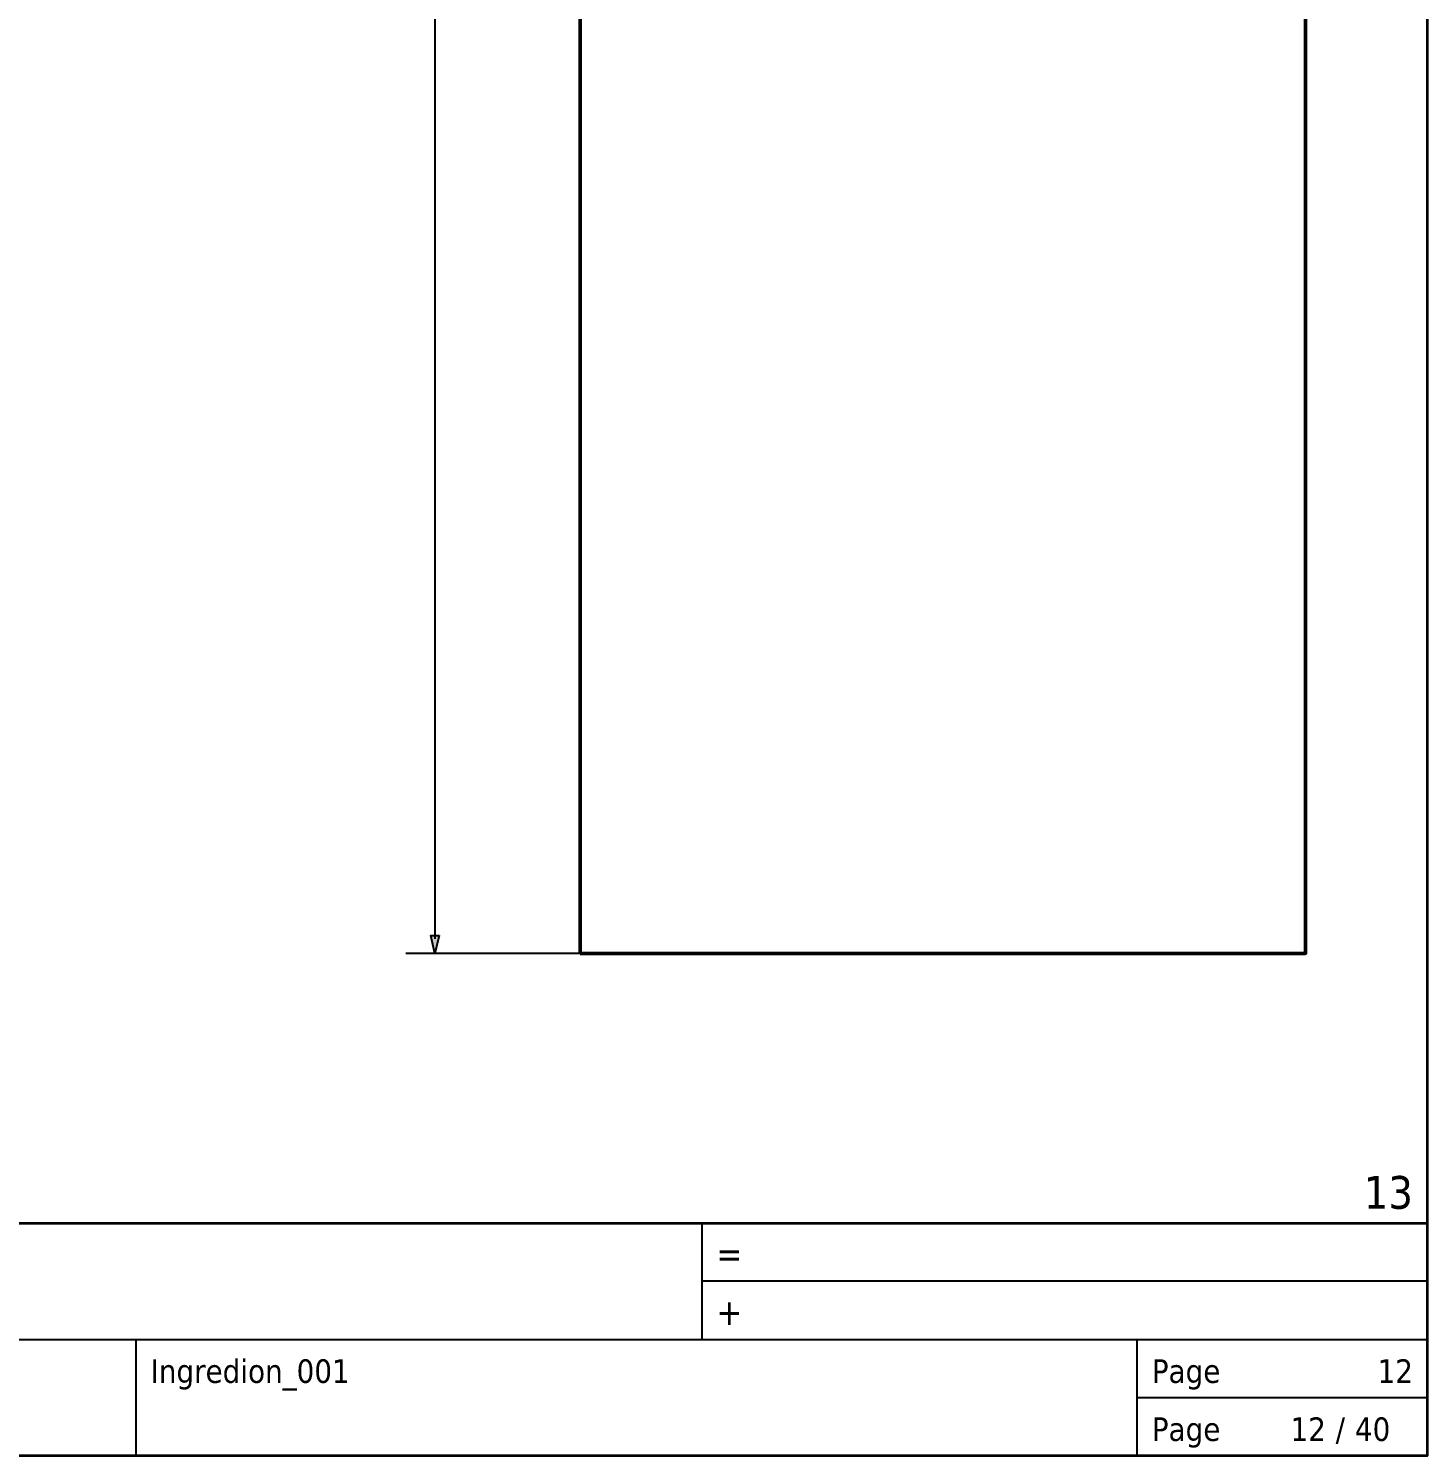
# Model space of a CAD drawing. Header units: millimetres. Extents: x 0 to 2100, y 0 to 1485.
# Drawn here: x 1617.9 to 2100, y 0 to 491.7 of the extents above; entities that cross this region are included whole.
import ezdxf
from ezdxf.enums import TextEntityAlignment as Align

# ---------------------------------------------------------------- set-up
doc = ezdxf.new("R2010")
doc.units = ezdxf.units.MM
for name, color, linetype, lineweight in [('EPLAN100', 7, 'Continuous', 9), ('EPLAN107', 5, 'Continuous', 5), ('EPLAN201', 7, 'Continuous', 5), ('EPLAN451', 7, 'Continuous', 5), ('EPLAN452', 7, 'Continuous', 5), ('EPLAN453', 7, 'Continuous', 5)]:
    doc.layers.add(name, color=color, linetype=linetype, lineweight=lineweight)
doc.styles.add('Tahoma', font='')
doc.styles.get('Tahoma').set_extended_font_data('Tahoma')

# ---------------------------------------------------------------- blocks, each defined once
blk = doc.blocks.new('EPLFRAME')
at = {"layer": 'EPLAN201', "linetype": 'Continuous', "lineweight": 35, "ltscale": 4}
blk.add_line((0, 80), (2100, 80), dxfattribs=at)
at = {"layer": 'EPLAN201', "linetype": 'Continuous', "lineweight": 25, "ltscale": 4}
for p, q in [((1850, 80), (1850, 40)), ((2100, 60), (1850, 60)), ((1500, 40), (2100, 40)), ((1655, 0), (1655, 40)), ((2000, 0), (2000, 40)), ((2000, 20), (2100, 20))]:
    blk.add_line(p, q, dxfattribs=at)
at = {"layer": 'EPLAN201', "linetype": 'Continuous', "lineweight": 35, "ltscale": 4}
blk.add_lwpolyline([(0, 0), (2100, 0), (2100, 1485), (0, 1485)], close=True, dxfattribs=at)
at = {"layer": 'EPLAN201', "color": 7, "style": 'Tahoma'}
for s, height, p in [('=', 9.03, (1855, 65)), ('+', 9.03, (1855, 45)), ('Page', 8.127, (2005, 25)), ('Page', 8.127, (2005, 5))]:
    blk.add_text(s, height=height, dxfattribs=at).set_placement(p)
blk.add_text('/', height=8.13, dxfattribs=at).set_placement((2069.98, 4.99), align=Align.CENTER)
at = {"layer": 'EPLAN451', "color": 7, "style": 'Tahoma'}
for tag, p, height in [('14_10014', (505, 60), 11.29), ('14_10015', (925, 60), 11.29), ('14_10011', (505, 25), 11.29), ('14_10013', (1660, 25), 8.13), ('14_10151', (365, 5), 8.13), ('14_10300', (2075, 5), 8.13)]:
    blk.add_attdef(tag, p, '', height=height, dxfattribs=at)
blk.add_attdef('4_25020', text='', height=8.13, dxfattribs=at).set_placement((2065, 5), align=Align.RIGHT)
at = {"layer": 'EPLAN452', "color": 7, "style": 'Tahoma'}
for tag, p, height in [('4_11041', (5, 85), 11.29), ('4_11071[1]', (5, 65), 8.13), ('4_11074[1]', (105, 65), 8.13), ('4_11070[1]', (205, 65), 8.13), ('4_11024', (365, 65), 8.13), ('4_11011', (1155, 60), 11.29), ('4_11030', (1505, 60), 11.29), ('4_20132_1001', (1870, 65), 8.13), ('4_11071[2]', (5, 45), 8.13), ('4_11074[2]', (105, 45), 8.13), ('4_11070[2]', (205, 45), 8.13), ('4_11022', (365, 45), 8.13), ('4_20134_1001', (1870, 45), 8.13), ('4_11071[3]', (5, 25), 8.13), ('4_11074[3]', (105, 25), 8.13), ('4_11070[3]', (205, 25), 8.13), ('4_11080', (365, 25), 8.13), ('4_11059', (1505, 25), 8.13)]:
    blk.add_attdef(tag, p, '', height=height, dxfattribs=at)
for tag, height, p in [('4_11040', 11.29, (2095, 85)), ('4_11000', 8.13, (2095, 25)), ('4_11085', 8.13, (705, 5)), ('4_11086', 8.13, (915, 5))]:
    blk.add_attdef(tag, text='', height=height, dxfattribs=at).set_placement(p, align=Align.RIGHT)
at = {"layer": 'EPLAN453', "color": 7, "style": 'Tahoma'}
for tag, p in [('53_19005_1', (105, 1465)), ('53_19005', (315, 1465)), ('53_19005_8', (525, 1465)), ('53_19005_6', (735, 1465)), ('53_19005_7', (945, 1465)), ('53_19005_9', (1155, 1465)), ('53_19005_3', (1365, 1465)), ('53_19005_2', (1575, 1465)), ('53_19005_4', (1785, 1465)), ('53_19005_5', (1995, 1465))]:
    blk.add_attdef(tag, text='', height=6.77, dxfattribs=at).set_placement(p, align=Align.BOTTOM_CENTER)

msp = doc.modelspace()

# ---------------------------------------------------------------- hatches: boundary and pattern name
at = {"layer": 'EPLAN107', "linetype": 'Continuous', "lineweight": -3, "ltscale": 4}
msp.add_hatch(color=5, dxfattribs=at).paths.add_polyline_path([(1759.44, 179.19), (1758, 173), (1756.56, 179.19)], flags=0)

# ---------------------------------------------------------------- linework, layer by layer
at = {"layer": 'EPLAN100', "lineweight": 50, "ltscale": 20}
msp.add_lwpolyline([(1808, 173), (2058, 173), (2058, 973), (1808, 973)], close=True, dxfattribs=at)
at = {"layer": 'EPLAN107', "color": 5, "linetype": 'Continuous', "lineweight": 25, "ltscale": 4}
for p, q in [((1758, 968), (1758, 178)), ((1808, 173), (1748, 173))]:
    msp.add_line(p, q, dxfattribs=at)
at = {"layer": 'EPLAN107', "color": 5, "linetype": 'Continuous', "lineweight": -3, "ltscale": 4}
msp.add_lwpolyline([(1759.44, 179.19), (1758, 173), (1756.56, 179.19)], close=True, dxfattribs=at)

# ---------------------------------------------------------------- block references
ref = msp.add_blockref('EPLFRAME', (0, 0))
ref.add_attrib('14_10013', 'Ingredion_001', (1660, 25), dxfattribs={"layer": 'EPLAN451', "color": 7, "height": 8.127, "style": 'Tahoma'})
ref.add_attrib('14_10300', '40', (2075, 5), dxfattribs={"layer": 'EPLAN451', "color": 7, "height": 8.127, "style": 'Tahoma'})
ref.add_attrib('4_11040', '13', dxfattribs={"layer": 'EPLAN452', "color": 7, "height": 11.287, "style": 'Tahoma'}).set_placement((2095, 85), align=Align.RIGHT)
ref.add_attrib('4_11000', '12', dxfattribs={"layer": 'EPLAN452', "color": 7, "height": 8.127, "style": 'Tahoma'}).set_placement((2095, 25), align=Align.RIGHT)
ref.add_attrib('4_25020', '12', dxfattribs={"layer": 'EPLAN451', "color": 7, "height": 8.127, "style": 'Tahoma'}).set_placement((2065, 5), align=Align.RIGHT)

doc.saveas('drawing.dxf')
